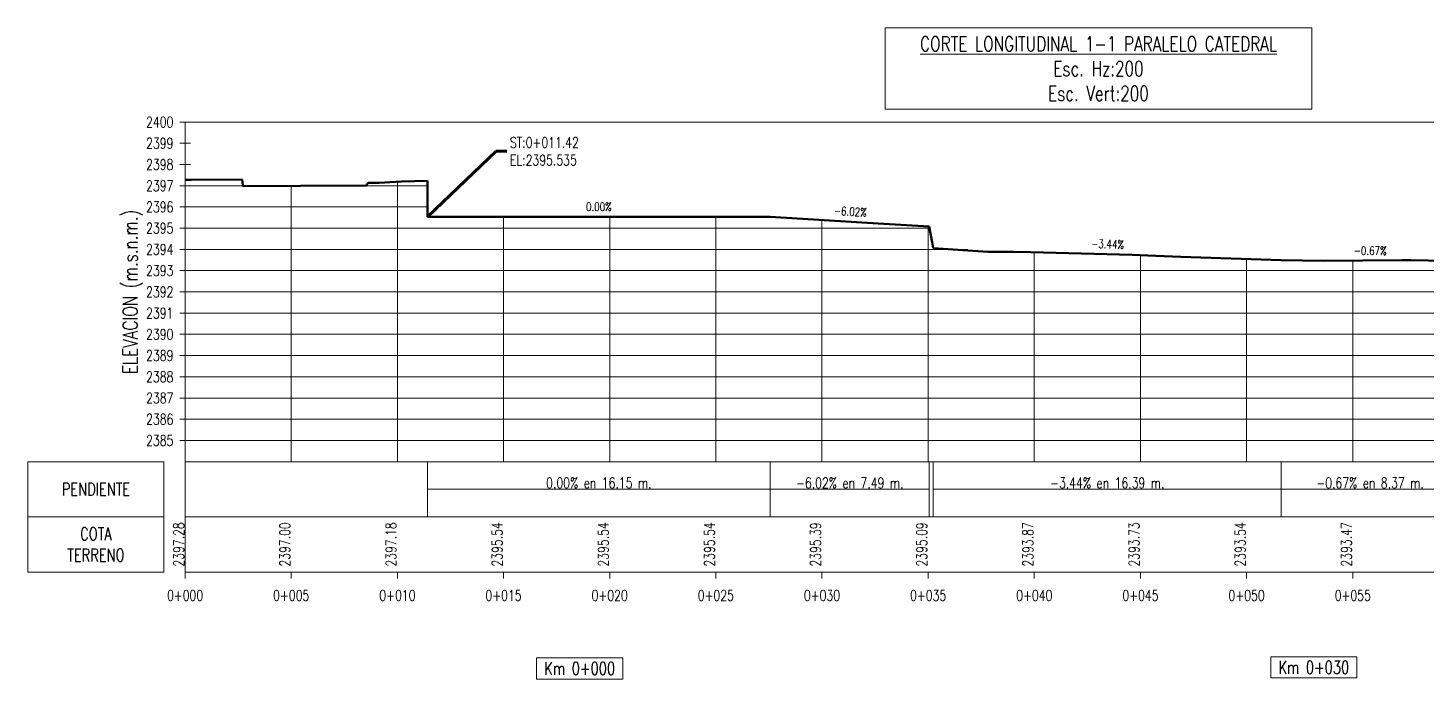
# Model space of a CAD drawing. Header units: metres. Extents: x 0 to 730306, y 0 to 8491524.
# Drawn here: x 729643.1 to 729709, y 8491392.1 to 8491422.8 of the extents above; entities that cross this region are included whole.
import ezdxf

# ---------------------------------------------------------------- set-up
doc = ezdxf.new("R2010")
doc.units = ezdxf.units.M
for name, color, linetype in [('C-ROAD-PROF-TEXT', 11, 'Continuous'), ('C-ROAD-PROF-TICK', 7, 'Continuous'), ('C-ROAD-PROF-TITL', 11, 'Continuous'), ('C-ROAD-PROF-TTLB', 5, 'Continuous'), ('C-ROAD-PROF-VTXT', 7, 'Continuous'), ('C-ROAD-SECT-TITL', 92, 'Continuous'), ('G-Textos1', 2, 'Continuous'), ('T-Natural', 94, 'Continuous')]:
    doc.layers.add(name, color=color, linetype=linetype)
for name, color, linetype, lineweight in [('Flechas', 1, 'Continuous', 5), ('G-Text', 2, 'Continuous', 15), ('T-Grilla', 251, 'Continuous', 5)]:
    doc.layers.add(name, color=color, linetype=linetype, lineweight=lineweight)
doc.styles.add('3.5mm', font='romans.shx', dxfattribs={"width": 0.75, "height": 3.5})
doc.styles.add('ROMANS-SP', font='simplex.shx', dxfattribs={"width": 0.75, "height": 1.8, "bigfont": '@extfont2.shx'})
doc.styles.get("Standard").update_dxf_attribs({"font": 'arial.ttf'})
doc.styles.add('T_CoGo_GMI', font='romand.shx', dxfattribs={"width": 0.75})
doc.dimstyles.new('COTA JCCH', dxfattribs={"dimtxt": 1.8, "dimasz": 1.8, "dimexe": 1.8, "dimexo": 0.75, "dimgap": 0.09, "dimtad": 0, "dimtih": 1, "dimtoh": 1, "dimzin": 0, "dimdsep": 46, "dimtxsty": 'Standard', "dimblk": 'ARCHTICK', "dimcen": 0.09, "dimazin": 0, "dimtfac": 1, "dimtix": 1, "dimtofl": 0, "dimtmove": 0, "dimatfit": 3, "dimfxl": 1, "dimtolj": 1, "dimtzin": 0, "dimarcsym": 0})

# ---------------------------------------------------------------- blocks, each defined once
blk = doc.blocks.new('fle')
at = {"layer": 'Flechas', "const_width": 0.167}
blk.add_lwpolyline([(-5, 0), (-1.42, 0)], dxfattribs=at)
at = {"layer": 'Flechas'}
for points in [[(0, 0), (-3.33, 0.5), (-1.99, 0), (0, 0)], [(-1.99, 0), (0, 0), (-3.33, -0.5), (-1.99, 0)]]:
    blk.add_solid(points, dxfattribs=at)
blk = doc.blocks.new('f1')
at = {"layer": 'Flechas', "const_width": 0.1}
blk.add_lwpolyline([(-3, 0), (-0.85, 0)], dxfattribs=at)
at = {"layer": 'Flechas'}
for points in [[(0, 0), (-2, 0.3), (-1.2, 0), (0, 0)], [(-1.2, 0), (0, 0), (-2, -0.3), (-1.2, 0)]]:
    blk.add_solid(points, dxfattribs=at)

msp = doc.modelspace()

# ---------------------------------------------------------------- linework, layer by layer
at = {"layer": 'C-ROAD-PROF-TEXT', "color": 3, "linetype": 'Continuous', "lineweight": 5}
for p, q in [((729661.936, 8491401.028), (729685.573, 8491401.028)), ((729661.936, 8491401.028), (729685.573, 8491401.028)), ((729661.936, 8491401.028), (729685.573, 8491401.028)), ((729685.759, 8491401.028), (729717.066, 8491401.028)), ((729685.759, 8491401.028), (729717.066, 8491401.028)), ((729685.759, 8491401.028), (729717.066, 8491401.028))]:
    msp.add_line(p, q, dxfattribs=at)
at = {"layer": 'C-ROAD-PROF-TICK', "color": 4, "linetype": 'Continuous', "lineweight": 5}
for p, q in [((729661.936, 8491399.728), (729661.936, 8491402.328)), ((729661.936, 8491399.728), (729661.936, 8491402.328)), ((729661.936, 8491399.728), (729661.936, 8491402.328)), ((729678.081, 8491399.728), (729678.081, 8491402.328)), ((729678.081, 8491399.728), (729678.081, 8491402.328)), ((729678.081, 8491399.728), (729678.081, 8491402.328)), ((729685.573, 8491399.728), (729685.573, 8491402.328)), ((729685.573, 8491399.728), (729685.573, 8491402.328)), ((729685.573, 8491399.728), (729685.573, 8491402.328)), ((729685.759, 8491399.728), (729685.759, 8491402.328)), ((729685.759, 8491399.728), (729685.759, 8491402.328)), ((729685.759, 8491399.728), (729685.759, 8491402.328)), ((729702.153, 8491399.728), (729702.153, 8491402.328)), ((729702.153, 8491399.728), (729702.153, 8491402.328)), ((729702.153, 8491399.728), (729702.153, 8491402.328))]:
    msp.add_line(p, q, dxfattribs=at)
at = {"layer": 'C-ROAD-PROF-TITL', "color": 1, "linetype": 'Continuous', "lineweight": 5}
msp.add_3dface([(729683.491, 8491418.928), (729703.591, 8491418.928), (729703.591, 8491422.761), (729683.491, 8491422.761)], dxfattribs=at)
msp.add_3dface([(729683.491, 8491418.928), (729703.591, 8491418.928), (729703.591, 8491422.761), (729683.491, 8491422.761)], dxfattribs=at)
msp.add_3dface([(729683.491, 8491418.928), (729703.591, 8491418.928), (729703.591, 8491422.761), (729683.491, 8491422.761)], dxfattribs=at)
at = {"layer": 'C-ROAD-PROF-TTLB', "color": 2, "linetype": 'Continuous', "lineweight": 5}
msp.add_3dface([(729649.519, 8491399.728), (729649.519, 8491402.328), (729643.119, 8491402.328), (729643.119, 8491399.728)], dxfattribs=at)
msp.add_3dface([(729649.519, 8491399.728), (729649.519, 8491402.328), (729643.119, 8491402.328), (729643.119, 8491399.728)], dxfattribs=at)
msp.add_3dface([(729649.519, 8491399.728), (729649.519, 8491402.328), (729643.119, 8491402.328), (729643.119, 8491399.728)], dxfattribs=at)
at = {"layer": 'C-ROAD-PROF-TTLB', "color": 4, "linetype": 'Continuous', "lineweight": 5}
msp.add_3dface([(729650.519, 8491399.728), (729736.562, 8491399.728), (729736.562, 8491402.328), (729650.519, 8491402.328)], dxfattribs=at)
msp.add_3dface([(729650.519, 8491399.728), (729736.562, 8491399.728), (729736.562, 8491402.328), (729650.519, 8491402.328)], dxfattribs=at)
msp.add_3dface([(729650.519, 8491399.728), (729736.562, 8491399.728), (729736.562, 8491402.328), (729650.519, 8491402.328)], dxfattribs=at)
at = {"layer": 'C-ROAD-PROF-VTXT', "color": 2, "linetype": 'Continuous', "lineweight": 9}
for p, q in [((729650.519, 8491397.128), (729650.519, 8491396.828)), ((729650.519, 8491397.128), (729650.519, 8491396.828)), ((729650.519, 8491397.128), (729650.519, 8491396.828)), ((729655.519, 8491397.128), (729655.519, 8491396.828)), ((729655.519, 8491397.128), (729655.519, 8491396.828)), ((729655.519, 8491397.128), (729655.519, 8491396.828)), ((729660.519, 8491397.128), (729660.519, 8491396.828)), ((729660.519, 8491397.128), (729660.519, 8491396.828)), ((729660.519, 8491397.128), (729660.519, 8491396.828)), ((729665.519, 8491397.128), (729665.519, 8491396.828)), ((729665.519, 8491397.128), (729665.519, 8491396.828)), ((729665.519, 8491397.128), (729665.519, 8491396.828)), ((729670.519, 8491397.128), (729670.519, 8491396.828)), ((729670.519, 8491397.128), (729670.519, 8491396.828)), ((729670.519, 8491397.128), (729670.519, 8491396.828)), ((729675.519, 8491397.128), (729675.519, 8491396.828)), ((729675.519, 8491397.128), (729675.519, 8491396.828)), ((729675.519, 8491397.128), (729675.519, 8491396.828)), ((729680.519, 8491397.128), (729680.519, 8491396.828)), ((729680.519, 8491397.128), (729680.519, 8491396.828)), ((729680.519, 8491397.128), (729680.519, 8491396.828)), ((729685.519, 8491397.128), (729685.519, 8491396.828)), ((729685.519, 8491397.128), (729685.519, 8491396.828)), ((729685.519, 8491397.128), (729685.519, 8491396.828)), ((729690.519, 8491397.128), (729690.519, 8491396.828)), ((729690.519, 8491397.128), (729690.519, 8491396.828)), ((729690.519, 8491397.128), (729690.519, 8491396.828)), ((729695.519, 8491397.128), (729695.519, 8491396.828)), ((729695.519, 8491397.128), (729695.519, 8491396.828)), ((729695.519, 8491397.128), (729695.519, 8491396.828)), ((729700.519, 8491397.128), (729700.519, 8491396.828)), ((729700.519, 8491397.128), (729700.519, 8491396.828)), ((729700.519, 8491397.128), (729700.519, 8491396.828)), ((729705.519, 8491397.128), (729705.519, 8491396.828)), ((729705.519, 8491397.128), (729705.519, 8491396.828)), ((729705.519, 8491397.128), (729705.519, 8491396.828))]:
    msp.add_line(p, q, dxfattribs=at)
at = {"layer": 'C-ROAD-PROF-VTXT', "color": 2, "linetype": 'Continuous', "lineweight": 5}
msp.add_3dface([(729649.519, 8491397.128), (729649.519, 8491399.728), (729643.119, 8491399.728), (729643.119, 8491397.128)], dxfattribs=at)
msp.add_3dface([(729649.519, 8491397.128), (729649.519, 8491399.728), (729643.119, 8491399.728), (729643.119, 8491397.128)], dxfattribs=at)
msp.add_3dface([(729649.519, 8491397.128), (729649.519, 8491399.728), (729643.119, 8491399.728), (729643.119, 8491397.128)], dxfattribs=at)
at = {"layer": 'C-ROAD-PROF-VTXT', "color": 4, "linetype": 'Continuous', "lineweight": 5}
msp.add_3dface([(729650.519, 8491397.128), (729736.562, 8491397.128), (729736.562, 8491399.728), (729650.519, 8491399.728)], dxfattribs=at)
msp.add_3dface([(729650.519, 8491397.128), (729736.562, 8491397.128), (729736.562, 8491399.728), (729650.519, 8491399.728)], dxfattribs=at)
msp.add_3dface([(729650.519, 8491397.128), (729736.562, 8491397.128), (729736.562, 8491399.728), (729650.519, 8491399.728)], dxfattribs=at)
at = {"layer": 'C-ROAD-SECT-TITL', "color": 5, "linetype": 'Continuous', "lineweight": 9}
for points in [[(729667.075, 8491392.089), (729671.139, 8491392.089), (729671.139, 8491393.089), (729667.075, 8491393.089)], [(729701.652, 8491392.141), (729705.717, 8491392.141), (729705.717, 8491393.141), (729701.652, 8491393.141)]]:
    msp.add_3dface(points, dxfattribs=at)
at = {"layer": 'G-Textos1', "color": 2, "linetype": 'Continuous', "lineweight": 9}
for p, q in [((729650.269, 8491418.328), (729650.769, 8491418.328)), ((729650.269, 8491418.328), (729650.769, 8491418.328)), ((729650.269, 8491418.328), (729650.769, 8491418.328)), ((729650.269, 8491417.328), (729650.769, 8491417.328)), ((729650.269, 8491417.328), (729650.769, 8491417.328)), ((729650.269, 8491417.328), (729650.769, 8491417.328)), ((729650.269, 8491416.328), (729650.769, 8491416.328)), ((729650.269, 8491416.328), (729650.769, 8491416.328)), ((729650.269, 8491416.328), (729650.769, 8491416.328)), ((729650.269, 8491415.328), (729650.769, 8491415.328)), ((729650.269, 8491415.328), (729650.769, 8491415.328)), ((729650.269, 8491415.328), (729650.769, 8491415.328)), ((729650.269, 8491414.328), (729650.769, 8491414.328)), ((729650.269, 8491414.328), (729650.769, 8491414.328)), ((729650.269, 8491414.328), (729650.769, 8491414.328)), ((729650.269, 8491413.328), (729650.769, 8491413.328)), ((729650.269, 8491413.328), (729650.769, 8491413.328)), ((729650.269, 8491413.328), (729650.769, 8491413.328)), ((729650.269, 8491412.328), (729650.769, 8491412.328)), ((729650.269, 8491412.328), (729650.769, 8491412.328)), ((729650.269, 8491412.328), (729650.769, 8491412.328)), ((729650.269, 8491411.328), (729650.769, 8491411.328)), ((729650.269, 8491411.328), (729650.769, 8491411.328)), ((729650.269, 8491411.328), (729650.769, 8491411.328)), ((729650.269, 8491410.328), (729650.769, 8491410.328)), ((729650.269, 8491410.328), (729650.769, 8491410.328)), ((729650.269, 8491410.328), (729650.769, 8491410.328)), ((729650.269, 8491409.328), (729650.769, 8491409.328)), ((729650.269, 8491409.328), (729650.769, 8491409.328)), ((729650.269, 8491409.328), (729650.769, 8491409.328)), ((729650.269, 8491408.328), (729650.769, 8491408.328)), ((729650.269, 8491408.328), (729650.769, 8491408.328)), ((729650.269, 8491408.328), (729650.769, 8491408.328)), ((729650.269, 8491407.328), (729650.769, 8491407.328)), ((729650.269, 8491407.328), (729650.769, 8491407.328)), ((729650.269, 8491407.328), (729650.769, 8491407.328)), ((729650.269, 8491406.328), (729650.769, 8491406.328)), ((729650.269, 8491406.328), (729650.769, 8491406.328)), ((729650.269, 8491406.328), (729650.769, 8491406.328)), ((729650.269, 8491405.328), (729650.769, 8491405.328)), ((729650.269, 8491405.328), (729650.769, 8491405.328)), ((729650.269, 8491405.328), (729650.769, 8491405.328)), ((729650.269, 8491404.328), (729650.769, 8491404.328)), ((729650.269, 8491404.328), (729650.769, 8491404.328)), ((729650.269, 8491404.328), (729650.769, 8491404.328)), ((729650.269, 8491403.328), (729650.769, 8491403.328)), ((729650.269, 8491403.328), (729650.769, 8491403.328)), ((729650.269, 8491403.328), (729650.769, 8491403.328))]:
    msp.add_line(p, q, dxfattribs=at)
at = {"layer": 'T-Grilla', "color": 251, "linetype": 'Continuous', "lineweight": 0}
for p, q in [((729650.519, 8491402.328), (729650.519, 8491418.328)), ((729650.519, 8491418.328), (729736.562, 8491418.328)), ((729650.519, 8491402.328), (729650.519, 8491418.328)), ((729650.519, 8491418.328), (729736.562, 8491418.328)), ((729650.519, 8491402.328), (729650.519, 8491418.328)), ((729650.519, 8491418.328), (729736.562, 8491418.328)), ((729650.519, 8491402.328), (729650.519, 8491415.612)), ((729650.519, 8491402.328), (729650.519, 8491415.612)), ((729650.519, 8491402.328), (729650.519, 8491415.612)), ((729660.519, 8491402.328), (729660.519, 8491415.511)), ((729660.519, 8491402.328), (729660.519, 8491415.511)), ((729660.519, 8491402.328), (729660.519, 8491415.511)), ((729650.519, 8491415.328), (729653.239, 8491415.328)), ((729650.519, 8491415.328), (729653.239, 8491415.328)), ((729650.519, 8491415.328), (729653.239, 8491415.328)), ((729655.519, 8491402.328), (729655.519, 8491415.323)), ((729655.519, 8491402.328), (729655.519, 8491415.323)), ((729655.519, 8491402.328), (729655.519, 8491415.323)), ((729656.425, 8491415.328), (729661.933, 8491415.328)), ((729656.425, 8491415.328), (729661.933, 8491415.328)), ((729656.425, 8491415.328), (729661.933, 8491415.328)), ((729650.519, 8491414.328), (729661.936, 8491414.328)), ((729650.519, 8491414.328), (729661.936, 8491414.328)), ((729650.519, 8491414.328), (729661.936, 8491414.328)), ((729665.519, 8491402.328), (729665.519, 8491413.865)), ((729665.519, 8491402.328), (729665.519, 8491413.865)), ((729665.519, 8491402.328), (729665.519, 8491413.865)), ((729670.519, 8491402.328), (729670.519, 8491413.867)), ((729670.519, 8491402.328), (729670.519, 8491413.867)), ((729670.519, 8491402.328), (729670.519, 8491413.867)), ((729675.519, 8491402.328), (729675.519, 8491413.868)), ((729675.519, 8491402.328), (729675.519, 8491413.868)), ((729675.519, 8491402.328), (729675.519, 8491413.868)), ((729680.519, 8491402.328), (729680.519, 8491413.716)), ((729680.519, 8491402.328), (729680.519, 8491413.716)), ((729680.519, 8491402.328), (729680.519, 8491413.716)), ((729685.519, 8491402.328), (729685.519, 8491413.415)), ((729685.519, 8491402.328), (729685.519, 8491413.415)), ((729685.519, 8491402.328), (729685.519, 8491413.415)), ((729650.519, 8491413.328), (729685.589, 8491413.328)), ((729650.519, 8491413.328), (729685.589, 8491413.328)), ((729650.519, 8491413.328), (729685.589, 8491413.328)), ((729650.519, 8491412.328), (729687.387, 8491412.328)), ((729650.519, 8491412.328), (729687.387, 8491412.328)), ((729650.519, 8491412.328), (729687.387, 8491412.328)), ((729690.519, 8491402.328), (729690.519, 8491412.22)), ((729690.519, 8491402.328), (729690.519, 8491412.22)), ((729690.519, 8491402.328), (729690.519, 8491412.22)), ((729695.519, 8491402.328), (729695.519, 8491412.055)), ((729695.519, 8491402.328), (729695.519, 8491412.055)), ((729695.519, 8491402.328), (729695.519, 8491412.055)), ((729700.519, 8491402.328), (729700.519, 8491411.876)), ((729700.519, 8491402.328), (729700.519, 8491411.876)), ((729700.519, 8491402.328), (729700.519, 8491411.876)), ((729705.519, 8491402.328), (729705.519, 8491411.798)), ((729705.519, 8491402.328), (729705.519, 8491411.798)), ((729705.519, 8491402.328), (729705.519, 8491411.798)), ((729650.519, 8491411.328), (729718.475, 8491411.328)), ((729650.519, 8491411.328), (729718.475, 8491411.328)), ((729650.519, 8491411.328), (729718.475, 8491411.328)), ((729650.519, 8491410.328), (729723.611, 8491410.328)), ((729650.519, 8491410.328), (729723.611, 8491410.328)), ((729650.519, 8491410.328), (729723.611, 8491410.328)), ((729650.519, 8491409.328), (729733.178, 8491409.328)), ((729650.519, 8491409.328), (729733.178, 8491409.328)), ((729650.519, 8491409.328), (729733.178, 8491409.328)), ((729650.519, 8491408.328), (729736.562, 8491408.328)), ((729650.519, 8491408.328), (729736.562, 8491408.328)), ((729650.519, 8491408.328), (729736.562, 8491408.328)), ((729650.519, 8491407.328), (729736.562, 8491407.328)), ((729650.519, 8491407.328), (729736.562, 8491407.328)), ((729650.519, 8491407.328), (729736.562, 8491407.328)), ((729650.519, 8491406.328), (729736.562, 8491406.328)), ((729650.519, 8491406.328), (729736.562, 8491406.328)), ((729650.519, 8491406.328), (729736.562, 8491406.328)), ((729650.519, 8491405.328), (729736.562, 8491405.328)), ((729650.519, 8491405.328), (729736.562, 8491405.328)), ((729650.519, 8491405.328), (729736.562, 8491405.328)), ((729650.519, 8491404.328), (729736.562, 8491404.328)), ((729650.519, 8491404.328), (729736.562, 8491404.328)), ((729650.519, 8491404.328), (729736.562, 8491404.328)), ((729650.519, 8491403.328), (729736.562, 8491403.328)), ((729650.519, 8491403.328), (729736.562, 8491403.328)), ((729650.519, 8491403.328), (729736.562, 8491403.328)), ((729650.519, 8491402.328), (729736.562, 8491402.328)), ((729650.519, 8491402.328), (729736.562, 8491402.328)), ((729650.519, 8491402.328), (729736.562, 8491402.328))]:
    msp.add_line(p, q, dxfattribs=at)
at = {"layer": 'T-Natural', "color": 5, "linetype": 'Continuous', "lineweight": 50, "ltscale": 5}
for p, q in [((729650.519, 8491415.612), (729650.81, 8491415.611)), ((729650.519, 8491415.612), (729650.81, 8491415.611)), ((729650.519, 8491415.612), (729650.81, 8491415.611)), ((729650.81, 8491415.611), (729653.201, 8491415.621)), ((729650.81, 8491415.611), (729653.201, 8491415.621)), ((729650.81, 8491415.611), (729653.201, 8491415.621)), ((729653.201, 8491415.621), (729653.224, 8491415.5)), ((729653.201, 8491415.621), (729653.224, 8491415.5)), ((729653.201, 8491415.621), (729653.224, 8491415.5)), ((729653.224, 8491415.5), (729653.241, 8491415.316)), ((729653.224, 8491415.5), (729653.241, 8491415.316)), ((729653.224, 8491415.5), (729653.241, 8491415.316)), ((729659.072, 8491415.342), (729659.088, 8491415.38)), ((729659.072, 8491415.342), (729659.088, 8491415.38)), ((729659.072, 8491415.342), (729659.088, 8491415.38)), ((729659.088, 8491415.38), (729659.139, 8491415.458)), ((729659.088, 8491415.38), (729659.139, 8491415.458)), ((729659.088, 8491415.38), (729659.139, 8491415.458)), ((729659.139, 8491415.458), (729659.661, 8491415.468)), ((729659.139, 8491415.458), (729659.661, 8491415.468)), ((729659.139, 8491415.458), (729659.661, 8491415.468)), ((729659.661, 8491415.468), (729660.718, 8491415.521)), ((729659.661, 8491415.468), (729660.718, 8491415.521)), ((729659.661, 8491415.468), (729660.718, 8491415.521)), ((729660.718, 8491415.521), (729661.931, 8491415.556)), ((729660.718, 8491415.521), (729661.931, 8491415.556)), ((729660.718, 8491415.521), (729661.931, 8491415.556)), ((729661.931, 8491415.556), (729661.935, 8491414.886)), ((729661.931, 8491415.556), (729661.935, 8491414.886)), ((729661.931, 8491415.556), (729661.935, 8491414.886)), ((729653.241, 8491415.316), (729653.248, 8491415.312)), ((729653.241, 8491415.316), (729653.248, 8491415.312)), ((729653.241, 8491415.316), (729653.248, 8491415.312)), ((729653.248, 8491415.312), (729655.961, 8491415.325)), ((729653.248, 8491415.312), (729655.961, 8491415.325)), ((729653.248, 8491415.312), (729655.961, 8491415.325)), ((729655.961, 8491415.325), (729659.072, 8491415.342)), ((729655.961, 8491415.325), (729659.072, 8491415.342)), ((729655.961, 8491415.325), (729659.072, 8491415.342)), ((729661.935, 8491414.886), (729661.936, 8491413.863)), ((729661.935, 8491414.886), (729661.936, 8491413.863)), ((729661.935, 8491414.886), (729661.936, 8491413.863)), ((729661.936, 8491413.863), (729672.239, 8491413.868)), ((729661.936, 8491413.863), (729672.239, 8491413.868)), ((729661.936, 8491413.863), (729672.239, 8491413.868)), ((729672.239, 8491413.868), (729677.441, 8491413.868)), ((729672.239, 8491413.868), (729677.441, 8491413.868)), ((729672.239, 8491413.868), (729677.441, 8491413.868)), ((729677.441, 8491413.868), (729677.87, 8491413.863)), ((729677.441, 8491413.868), (729677.87, 8491413.863)), ((729677.441, 8491413.868), (729677.87, 8491413.863)), ((729677.87, 8491413.863), (729678.081, 8491413.863)), ((729677.87, 8491413.863), (729678.081, 8491413.863)), ((729677.87, 8491413.863), (729678.081, 8491413.863)), ((729678.081, 8491413.863), (729683.164, 8491413.557)), ((729678.081, 8491413.863), (729683.164, 8491413.557)), ((729678.081, 8491413.863), (729683.164, 8491413.557)), ((729683.164, 8491413.557), (729685.573, 8491413.412)), ((729683.164, 8491413.557), (729685.573, 8491413.412)), ((729683.164, 8491413.557), (729685.573, 8491413.412)), ((729685.573, 8491413.412), (729685.716, 8491412.674)), ((729685.573, 8491413.412), (729685.716, 8491412.674)), ((729685.573, 8491413.412), (729685.716, 8491412.674)), ((729685.716, 8491412.674), (729685.76, 8491412.384)), ((729685.716, 8491412.674), (729685.76, 8491412.384)), ((729685.716, 8491412.674), (729685.76, 8491412.384)), ((729685.76, 8491412.384), (729688.331, 8491412.216)), ((729685.76, 8491412.384), (729688.331, 8491412.216)), ((729685.76, 8491412.384), (729688.331, 8491412.216)), ((729688.331, 8491412.216), (729689.546, 8491412.209)), ((729688.331, 8491412.216), (729689.546, 8491412.209)), ((729688.331, 8491412.216), (729689.546, 8491412.209)), ((729689.546, 8491412.209), (729690.353, 8491412.198)), ((729689.546, 8491412.209), (729690.353, 8491412.198)), ((729689.546, 8491412.209), (729690.353, 8491412.198)), ((729690.353, 8491412.198), (729695.123, 8491412.071)), ((729690.353, 8491412.198), (729695.123, 8491412.071)), ((729690.353, 8491412.198), (729695.123, 8491412.071)), ((729695.123, 8491412.071), (729696.247, 8491412.026)), ((729695.123, 8491412.071), (729696.247, 8491412.026)), ((729695.123, 8491412.071), (729696.247, 8491412.026)), ((729696.247, 8491412.026), (729697.424, 8491411.975)), ((729696.247, 8491412.026), (729697.424, 8491411.975)), ((729696.247, 8491412.026), (729697.424, 8491411.975)), ((729697.424, 8491411.975), (729702.15, 8491411.818)), ((729697.424, 8491411.975), (729702.15, 8491411.818)), ((729697.424, 8491411.975), (729702.15, 8491411.818)), ((729702.15, 8491411.818), (729704.137, 8491411.787)), ((729702.15, 8491411.818), (729704.137, 8491411.787)), ((729702.15, 8491411.818), (729704.137, 8491411.787)), ((729704.137, 8491411.787), (729707.837, 8491411.817)), ((729704.137, 8491411.787), (729707.837, 8491411.817)), ((729704.137, 8491411.787), (729707.837, 8491411.817)), ((729707.837, 8491411.817), (729708.268, 8491411.821)), ((729707.837, 8491411.817), (729708.268, 8491411.821)), ((729707.837, 8491411.817), (729708.268, 8491411.821)), ((729708.268, 8491411.821), (729709.885, 8491411.783)), ((729708.268, 8491411.821), (729709.885, 8491411.783)), ((729708.268, 8491411.821), (729709.885, 8491411.783))]:
    msp.add_line(p, q, dxfattribs=at)

# ---------------------------------------------------------------- block references
at = {"layer": 'C-ROAD-PROF-TEXT', "color": 11, "linetype": 'Continuous', "lineweight": 9, "rotation": 180}
for xscale, yscale, zscale in [(0.3000000476619222, 0.3000000476619222, 0.3000000476619222), (0.3000000492906423, 0.3000000492906423, 0.3000000492906423), (0.3000000204440081, 0.3000000204440081, 0.3000000204440081)]:
    msp.add_blockref('fle', (729661.936, 8491401.028), dxfattribs=dict(at, xscale=xscale, yscale=yscale, zscale=zscale))
at = {"layer": 'C-ROAD-PROF-TEXT', "color": 11, "linetype": 'Continuous', "lineweight": 9}
for xscale, yscale, zscale in [(0.3000000476619222, 0.3000000476619222, 0.3000000476619222), (0.3000000492906423, 0.3000000492906423, 0.3000000492906423), (0.3000000204440081, 0.3000000204440081, 0.3000000204440081)]:
    msp.add_blockref('fle', (729678.081, 8491401.028), dxfattribs=dict(at, xscale=xscale, yscale=yscale, zscale=zscale))
at = {"layer": 'C-ROAD-PROF-TEXT', "color": 11, "linetype": 'Continuous', "lineweight": 5, "rotation": 180}
for p, xscale, yscale, zscale in [((729678.081, 8491401.028), 0.5000000794365371, 0.5000000794365371, 0.5000000794365371), ((729678.081, 8491401.028), 0.5000000821510706, 0.5000000821510706, 0.5000000821510706), ((729678.081, 8491401.028), 0.5000000340733469, 0.5000000340733469, 0.5000000340733469), ((729685.759, 8491401.028), 0.5000000794365371, 0.5000000794365371, 0.5000000794365371), ((729685.759, 8491401.028), 0.5000000821510706, 0.5000000821510706, 0.5000000821510706), ((729685.759, 8491401.028), 0.5000000340733469, 0.5000000340733469, 0.5000000340733469), ((729702.153, 8491401.028), 0.5000000794365371, 0.5000000794365371, 0.5000000794365371), ((729702.153, 8491401.028), 0.5000000821510706, 0.5000000821510706, 0.5000000821510706), ((729702.153, 8491401.028), 0.5000000340733469, 0.5000000340733469, 0.5000000340733469)]:
    msp.add_blockref('f1', p, dxfattribs=dict(at, xscale=xscale, yscale=yscale, zscale=zscale))
at = {"layer": 'C-ROAD-PROF-TEXT', "color": 11, "linetype": 'Continuous', "lineweight": 5}
for p, xscale, yscale, zscale in [((729685.573, 8491401.028), 0.5000000794365371, 0.5000000794365371, 0.5000000794365371), ((729685.573, 8491401.028), 0.5000000821510706, 0.5000000821510706, 0.5000000821510706), ((729685.573, 8491401.028), 0.5000000340733469, 0.5000000340733469, 0.5000000340733469), ((729702.153, 8491401.028), 0.5000000794365371, 0.5000000794365371, 0.5000000794365371), ((729702.153, 8491401.028), 0.5000000821510706, 0.5000000821510706, 0.5000000821510706), ((729702.153, 8491401.028), 0.5000000340733469, 0.5000000340733469, 0.5000000340733469)]:
    msp.add_blockref('f1', p, dxfattribs=dict(at, xscale=xscale, yscale=yscale, zscale=zscale))

# ---------------------------------------------------------------- texts
at = {"layer": 'C-ROAD-PROF-TEXT', "color": 2, "linetype": 'Continuous', "lineweight": 5, "char_height": 0.4, "attachment_point": 8, "style": 'ROMANS-SP'}
for s, insert, rotation in [('{\\C2;0.00%}', (729670.009, 8491414.14), 0), ('{\\C2;0.00%}', (729670.009, 8491414.14), 0), ('{\\C2;0.00%}', (729670.009, 8491414.14), 0), ('{\\C2;-6.02%}', (729681.844, 8491413.914), 356.55504), ('{\\C2;-6.02%}', (729681.844, 8491413.914), 356.55504), ('{\\C2;-6.02%}', (729681.844, 8491413.914), 356.55504), ('{\\C2;-3.44%}', (729693.966, 8491412.379), 358.02916), ('{\\C2;-3.44%}', (729693.966, 8491412.379), 358.02916), ('{\\C2;-3.44%}', (729693.966, 8491412.379), 358.02916), ('{\\C2;-0.67%}', (729706.338, 8491412.069), 359.61896), ('{\\C2;-0.67%}', (729706.338, 8491412.069), 359.61896), ('{\\C2;-0.67%}', (729706.338, 8491412.069), 359.61896)]:
    msp.add_mtext(s, dxfattribs=dict(at, insert=insert, rotation=rotation))
at = {"layer": 'C-ROAD-PROF-TEXT', "color": 11, "linetype": 'Continuous', "lineweight": 5, "char_height": 0.5, "attachment_point": 5, "style": 'ROMANS-SP'}
for s, insert in [('{\\C2;0.00% en 16.15 m.}', (729670.009, 8491401.328)), ('{\\C2;0.00% en 16.15 m.}', (729670.009, 8491401.328)), ('{\\C2;0.00% en 16.15 m.}', (729670.009, 8491401.328)), ('{\\C2;-6.02% en 7.49 m.}', (729681.827, 8491401.328)), ('{\\C2;-6.02% en 7.49 m.}', (729681.827, 8491401.328)), ('{\\C2;-6.02% en 7.49 m.}', (729681.827, 8491401.328)), ('{\\C2;-3.44% en 16.39 m.}', (729693.956, 8491401.328)), ('{\\C2;-3.44% en 16.39 m.}', (729693.956, 8491401.328)), ('{\\C2;-3.44% en 16.39 m.}', (729693.956, 8491401.328)), ('{\\C2;-0.67% en 8.37 m.}', (729706.336, 8491401.328)), ('{\\C2;-0.67% en 8.37 m.}', (729706.336, 8491401.328)), ('{\\C2;-0.67% en 8.37 m.}', (729706.336, 8491401.328))]:
    msp.add_mtext(s, dxfattribs=dict(at, insert=insert))
at = {"layer": 'C-ROAD-PROF-TITL', "color": 1, "linetype": 'Continuous', "lineweight": 9, "insert": (729693.541, 8491419.328), "char_height": 0.7, "attachment_point": 8, "style": 'ROMANS-SP'}
msp.add_mtext('{\\L\\C6;CORTE LONGITUDINAL 1-1 PARALELO CATEDRAL\\P\\l\\C2;Esc. Hz:200\\L\\C6;\\P\\l\\C2;Esc. Vert:200}', dxfattribs=at)
msp.add_mtext('{\\L\\C6;CORTE LONGITUDINAL 1-1 PARALELO CATEDRAL\\P\\l\\C2;Esc. Hz:200\\L\\C6;\\P\\l\\C2;Esc. Vert:200}', dxfattribs=at)
msp.add_mtext('{\\L\\C6;CORTE LONGITUDINAL 1-1 PARALELO CATEDRAL\\P\\l\\C2;Esc. Hz:200\\L\\C6;\\P\\l\\C2;Esc. Vert:200}', dxfattribs=at)
at = {"layer": 'C-ROAD-PROF-TITL', "color": 11, "linetype": 'Continuous', "lineweight": 9, "insert": (729646.319, 8491401.028), "char_height": 0.6, "attachment_point": 5, "style": 'T_CoGo_GMI'}
msp.add_mtext('{\\C2;PENDIENTE}', dxfattribs=at)
msp.add_mtext('{\\C2;PENDIENTE}', dxfattribs=at)
msp.add_mtext('{\\C2;PENDIENTE}', dxfattribs=at)
at = {"layer": 'C-ROAD-PROF-VTXT', "color": 7, "linetype": 'Continuous', "lineweight": 5}
for s, insert, char_height, attachment_point, style in [('{\\C2;COTA\\PTERRENO}', (729646.319, 8491398.428), 0.6, 5, 'T_CoGo_GMI'), ('{\\C2;COTA\\PTERRENO}', (729646.319, 8491398.428), 0.6, 5, 'T_CoGo_GMI'), ('{\\C2;COTA\\PTERRENO}', (729646.319, 8491398.428), 0.6, 5, 'T_CoGo_GMI'), ('{\\C2;0+000}', (729650.519, 8491395.778), 0.5, 8, 'ROMANS-SP'), ('{\\C2;0+000}', (729650.519, 8491395.778), 0.5, 8, 'ROMANS-SP'), ('{\\C2;0+000}', (729650.519, 8491395.778), 0.5, 8, 'ROMANS-SP'), ('{\\C2;0+005}', (729655.519, 8491395.778), 0.5, 8, 'ROMANS-SP'), ('{\\C2;0+005}', (729655.519, 8491395.778), 0.5, 8, 'ROMANS-SP'), ('{\\C2;0+005}', (729655.519, 8491395.778), 0.5, 8, 'ROMANS-SP'), ('{\\C2;0+010}', (729660.519, 8491395.778), 0.5, 8, 'ROMANS-SP'), ('{\\C2;0+010}', (729660.519, 8491395.778), 0.5, 8, 'ROMANS-SP'), ('{\\C2;0+010}', (729660.519, 8491395.778), 0.5, 8, 'ROMANS-SP'), ('{\\C2;0+015}', (729665.519, 8491395.778), 0.5, 8, 'ROMANS-SP'), ('{\\C2;0+015}', (729665.519, 8491395.778), 0.5, 8, 'ROMANS-SP'), ('{\\C2;0+015}', (729665.519, 8491395.778), 0.5, 8, 'ROMANS-SP'), ('{\\C2;0+020}', (729670.519, 8491395.778), 0.5, 8, 'ROMANS-SP'), ('{\\C2;0+020}', (729670.519, 8491395.778), 0.5, 8, 'ROMANS-SP'), ('{\\C2;0+020}', (729670.519, 8491395.778), 0.5, 8, 'ROMANS-SP'), ('{\\C2;0+025}', (729675.519, 8491395.778), 0.5, 8, 'ROMANS-SP'), ('{\\C2;0+025}', (729675.519, 8491395.778), 0.5, 8, 'ROMANS-SP'), ('{\\C2;0+025}', (729675.519, 8491395.778), 0.5, 8, 'ROMANS-SP'), ('{\\C2;0+030}', (729680.519, 8491395.778), 0.5, 8, 'ROMANS-SP'), ('{\\C2;0+030}', (729680.519, 8491395.778), 0.5, 8, 'ROMANS-SP'), ('{\\C2;0+030}', (729680.519, 8491395.778), 0.5, 8, 'ROMANS-SP'), ('{\\C2;0+035}', (729685.519, 8491395.778), 0.5, 8, 'ROMANS-SP'), ('{\\C2;0+035}', (729685.519, 8491395.778), 0.5, 8, 'ROMANS-SP'), ('{\\C2;0+035}', (729685.519, 8491395.778), 0.5, 8, 'ROMANS-SP'), ('{\\C2;0+040}', (729690.519, 8491395.778), 0.5, 8, 'ROMANS-SP'), ('{\\C2;0+040}', (729690.519, 8491395.778), 0.5, 8, 'ROMANS-SP'), ('{\\C2;0+040}', (729690.519, 8491395.778), 0.5, 8, 'ROMANS-SP'), ('{\\C2;0+045}', (729695.519, 8491395.778), 0.5, 8, 'ROMANS-SP'), ('{\\C2;0+045}', (729695.519, 8491395.778), 0.5, 8, 'ROMANS-SP'), ('{\\C2;0+045}', (729695.519, 8491395.778), 0.5, 8, 'ROMANS-SP'), ('{\\C2;0+050}', (729700.519, 8491395.778), 0.5, 8, 'ROMANS-SP'), ('{\\C2;0+050}', (729700.519, 8491395.778), 0.5, 8, 'ROMANS-SP'), ('{\\C2;0+050}', (729700.519, 8491395.778), 0.5, 8, 'ROMANS-SP'), ('{\\C2;0+055}', (729705.519, 8491395.778), 0.5, 8, 'ROMANS-SP'), ('{\\C2;0+055}', (729705.519, 8491395.778), 0.5, 8, 'ROMANS-SP'), ('{\\C2;0+055}', (729705.519, 8491395.778), 0.5, 8, 'ROMANS-SP')]:
    msp.add_mtext(s, dxfattribs=dict(at, insert=insert, char_height=char_height, attachment_point=attachment_point, style=style))
at = {"layer": 'C-ROAD-PROF-VTXT', "color": 7, "linetype": 'Continuous', "lineweight": 5, "char_height": 0.5, "attachment_point": 8, "rotation": 90, "style": 'ROMANS-SP'}
for s, insert in [('{\\C2;2397.28}', (729650.469, 8491398.428)), ('{\\C2;2397.28}', (729650.469, 8491398.428)), ('{\\C2;2397.28}', (729650.469, 8491398.428)), ('{\\C2;2397.00}', (729655.469, 8491398.428)), ('{\\C2;2397.00}', (729655.469, 8491398.428)), ('{\\C2;2397.00}', (729655.469, 8491398.428)), ('{\\C2;2397.18}', (729660.469, 8491398.428)), ('{\\C2;2397.18}', (729660.469, 8491398.428)), ('{\\C2;2397.18}', (729660.469, 8491398.428)), ('{\\C2;2395.54}', (729665.469, 8491398.428)), ('{\\C2;2395.54}', (729665.469, 8491398.428)), ('{\\C2;2395.54}', (729665.469, 8491398.428)), ('{\\C2;2395.54}', (729670.469, 8491398.428)), ('{\\C2;2395.54}', (729670.469, 8491398.428)), ('{\\C2;2395.54}', (729670.469, 8491398.428)), ('{\\C2;2395.54}', (729675.469, 8491398.428)), ('{\\C2;2395.54}', (729675.469, 8491398.428)), ('{\\C2;2395.54}', (729675.469, 8491398.428)), ('{\\C2;2395.39}', (729680.469, 8491398.428)), ('{\\C2;2395.39}', (729680.469, 8491398.428)), ('{\\C2;2395.39}', (729680.469, 8491398.428)), ('{\\C2;2395.09}', (729685.469, 8491398.428)), ('{\\C2;2395.09}', (729685.469, 8491398.428)), ('{\\C2;2395.09}', (729685.469, 8491398.428)), ('{\\C2;2393.87}', (729690.469, 8491398.428)), ('{\\C2;2393.87}', (729690.469, 8491398.428)), ('{\\C2;2393.87}', (729690.469, 8491398.428)), ('{\\C2;2393.73}', (729695.469, 8491398.428)), ('{\\C2;2393.73}', (729695.469, 8491398.428)), ('{\\C2;2393.73}', (729695.469, 8491398.428)), ('{\\C2;2393.54}', (729700.469, 8491398.428)), ('{\\C2;2393.54}', (729700.469, 8491398.428)), ('{\\C2;2393.54}', (729700.469, 8491398.428)), ('{\\C2;2393.47}', (729705.469, 8491398.428)), ('{\\C2;2393.47}', (729705.469, 8491398.428)), ('{\\C2;2393.47}', (729705.469, 8491398.428))]:
    msp.add_mtext(s, dxfattribs=dict(at, insert=insert))
at = {"layer": 'C-ROAD-SECT-TITL', "color": 5, "linetype": 'Continuous', "lineweight": 5, "char_height": 0.6, "attachment_point": 2, "style": '3.5mm'}
for s, insert in [('{\\C4;Km 0+000}', (729669.107, 8491392.889)), ('{\\C4;Km 0+030}', (729703.684, 8491392.941))]:
    msp.add_mtext(s, dxfattribs=dict(at, insert=insert))
at = {"layer": 'G-Text', "color": 2, "linetype": 'Continuous', "lineweight": 15, "insert": (729665.821, 8491416.949), "char_height": 0.5, "attachment_point": 4, "style": 'ROMANS-SP'}
msp.add_mtext('ST:0+011.42\\PEL:2395.535', dxfattribs=at)
msp.add_mtext('ST:0+011.42\\PEL:2395.535', dxfattribs=at)
msp.add_mtext('ST:0+011.42\\PEL:2395.535', dxfattribs=at)
at = {"layer": 'G-Textos1', "color": 7, "linetype": 'Continuous', "lineweight": 5, "char_height": 0.5, "attachment_point": 6, "style": 'ROMANS-SP'}
for s, insert in [('{\\C256;2400}', (729649.969, 8491418.328)), ('{\\C256;2400}', (729649.969, 8491418.328)), ('{\\C256;2400}', (729649.969, 8491418.328)), ('{\\C256;2399}', (729649.969, 8491417.328)), ('{\\C256;2399}', (729649.969, 8491417.328)), ('{\\C256;2399}', (729649.969, 8491417.328)), ('{\\C256;2398}', (729649.969, 8491416.328)), ('{\\C256;2398}', (729649.969, 8491416.328)), ('{\\C256;2398}', (729649.969, 8491416.328)), ('{\\C256;2397}', (729649.969, 8491415.328)), ('{\\C256;2397}', (729649.969, 8491415.328)), ('{\\C256;2397}', (729649.969, 8491415.328)), ('{\\C256;2396}', (729649.969, 8491414.328)), ('{\\C256;2396}', (729649.969, 8491414.328)), ('{\\C256;2396}', (729649.969, 8491414.328)), ('{\\C256;2395}', (729649.969, 8491413.328)), ('{\\C256;2395}', (729649.969, 8491413.328)), ('{\\C256;2395}', (729649.969, 8491413.328)), ('{\\C256;2394}', (729649.969, 8491412.328)), ('{\\C256;2394}', (729649.969, 8491412.328)), ('{\\C256;2394}', (729649.969, 8491412.328)), ('{\\C256;2393}', (729649.969, 8491411.328)), ('{\\C256;2393}', (729649.969, 8491411.328)), ('{\\C256;2393}', (729649.969, 8491411.328)), ('{\\C256;2392}', (729649.969, 8491410.328)), ('{\\C256;2392}', (729649.969, 8491410.328)), ('{\\C256;2392}', (729649.969, 8491410.328)), ('{\\C256;2391}', (729649.969, 8491409.328)), ('{\\C256;2391}', (729649.969, 8491409.328)), ('{\\C256;2391}', (729649.969, 8491409.328)), ('{\\C256;2390}', (729649.969, 8491408.328)), ('{\\C256;2390}', (729649.969, 8491408.328)), ('{\\C256;2390}', (729649.969, 8491408.328)), ('{\\C256;2389}', (729649.969, 8491407.328)), ('{\\C256;2389}', (729649.969, 8491407.328)), ('{\\C256;2389}', (729649.969, 8491407.328)), ('{\\C256;2388}', (729649.969, 8491406.328)), ('{\\C256;2388}', (729649.969, 8491406.328)), ('{\\C256;2388}', (729649.969, 8491406.328)), ('{\\C256;2387}', (729649.969, 8491405.328)), ('{\\C256;2387}', (729649.969, 8491405.328)), ('{\\C256;2387}', (729649.969, 8491405.328)), ('{\\C256;2386}', (729649.969, 8491404.328)), ('{\\C256;2386}', (729649.969, 8491404.328)), ('{\\C256;2386}', (729649.969, 8491404.328)), ('{\\C256;2385}', (729649.969, 8491403.328)), ('{\\C256;2385}', (729649.969, 8491403.328)), ('{\\C256;2385}', (729649.969, 8491403.328))]:
    msp.add_mtext(s, dxfattribs=dict(at, insert=insert))
at = {"layer": 'G-Textos1', "color": 2, "linetype": 'Continuous', "lineweight": 5, "insert": (729648.519, 8491410.328), "char_height": 0.7, "attachment_point": 8, "rotation": 90, "style": 'ROMANS-SP'}
msp.add_mtext('ELEVACION (m.s.n.m.)', dxfattribs=at)
msp.add_mtext('ELEVACION (m.s.n.m.)', dxfattribs=at)
msp.add_mtext('ELEVACION (m.s.n.m.)', dxfattribs=at)

# ---------------------------------------------------------------- leaders
at = {"layer": 'G-Text', "color": 4, "linetype": 'Continuous', "lineweight": 15}
msp.add_leader([(729661.936, 8491413.863), (729665.171, 8491416.949), (729665.671, 8491416.949)], dimstyle='COTA JCCH', override={"dimscale": 1, "dimasz": 0.5, "dimtxsty": 'Standard', "dimclrd": 4, "dimlwd": 65535}, dxfattribs=at)
msp.add_leader([(729661.936, 8491413.863), (729665.171, 8491416.949), (729665.671, 8491416.949)], dimstyle='COTA JCCH', override={"dimscale": 1, "dimasz": 0.5, "dimtxsty": 'Standard', "dimclrd": 4, "dimlwd": 65535}, dxfattribs=at)
msp.add_leader([(729661.936, 8491413.863), (729665.171, 8491416.949), (729665.671, 8491416.949)], dimstyle='COTA JCCH', override={"dimscale": 1, "dimasz": 0.5, "dimtxsty": 'Standard', "dimclrd": 4, "dimlwd": 65535}, dxfattribs=at)

doc.saveas('drawing.dxf')
